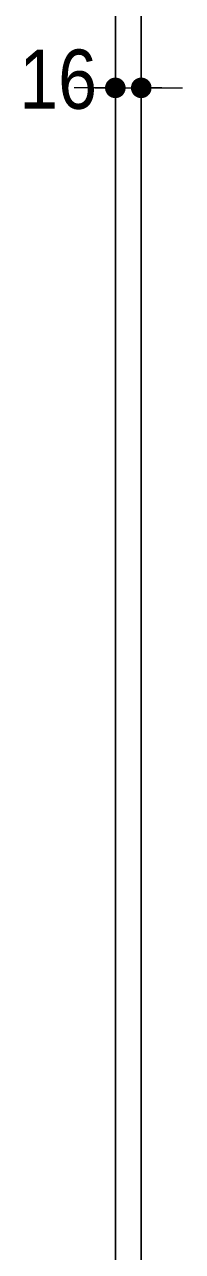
# Model space of a CAD drawing. Units: millimetres, scale not verified. Extents: x -6062 to 6062, y -3045 to 3045.
# Drawn here: x -3131 to -3033, y -700 to 59 of the extents above; entities that cross this region are included whole.
import ezdxf
from ezdxf.enums import TextEntityAlignment as Align

# ---------------------------------------------------------------- set-up
doc = ezdxf.new("R2010")
doc.units = ezdxf.units.MM
doc.header["$LTSCALE"] = 20
doc.header["$PDMODE"] = 32
doc.header["$PDSIZE"] = 10
for name, color, linetype, lineweight in [('0-2_0', 7, 'Continuous', 25), ('0-4_2寸法-2', 7, 'Continuous', 15), ('0-6_3一般', 7, 'Continuous', 15)]:
    doc.layers.add(name, color=color, linetype=linetype, lineweight=lineweight)
doc.layers.add('0-3_Defpoints', color=7, linetype='Continuous')
doc.styles.add('ＭＳ Ｐゴシック', font='')
doc.styles.get('ＭＳ Ｐゴシック').set_extended_font_data('MS PGothic')

# ---------------------------------------------------------------- blocks, each defined once
blk = doc.blocks.new('_Dot')
at = {"layer": '0-2_0'}
blk.add_line((-10, 0), (-20, 0), dxfattribs=at)
for points in [[(0, 0), (-10, 0), (-9.92, 1.25)], [(0, 0), (-9.92, -1.25), (-10, 0)], [(0, 0), (-9.92, 1.25), (-9.69, 2.49)], [(0, 0), (-9.69, -2.49), (-9.92, -1.25)], [(0, 0), (-9.69, 2.49), (-9.3, 3.68)], [(0, 0), (-9.3, -3.68), (-9.69, -2.49)], [(0, 0), (-9.3, 3.68), (-8.76, 4.82)], [(0, 0), (-8.76, -4.82), (-9.3, -3.68)], [(0, 0), (-8.76, 4.82), (-8.09, 5.88)], [(0, 0), (-8.09, -5.88), (-8.76, -4.82)], [(0, 0), (-8.09, 5.88), (-7.29, 6.85)], [(0, 0), (-7.29, -6.85), (-8.09, -5.88)], [(0, 0), (-7.29, 6.85), (-6.37, 7.71)], [(0, 0), (-6.37, -7.71), (-7.29, -6.85)], [(0, 0), (-6.37, 7.71), (-5.36, 8.44)], [(0, 0), (-5.36, -8.44), (-6.37, -7.71)], [(0, 0), (-5.36, 8.44), (-4.26, 9.05)], [(0, 0), (-4.26, -9.05), (-5.36, -8.44)], [(0, 0), (-4.26, 9.05), (-3.09, 9.51)], [(0, 0), (-3.09, -9.51), (-4.26, -9.05)], [(0, 0), (-3.09, 9.51), (-1.87, 9.82)], [(0, 0), (-1.87, -9.82), (-3.09, -9.51)], [(0, 0), (-1.87, 9.82), (-0.63, 9.98)], [(0, 0), (-0.63, -9.98), (-1.87, -9.82)], [(0, 0), (-0.63, 9.98), (0.63, 9.98)], [(0, 0), (0.63, -9.98), (-0.63, -9.98)], [(0, 0), (0.63, 9.98), (1.87, 9.82)], [(0, 0), (1.87, 9.82), (3.09, 9.51)], [(0, 0), (3.09, 9.51), (4.26, 9.05)], [(0, 0), (4.26, 9.05), (5.36, 8.44)], [(0, 0), (5.36, 8.44), (6.37, 7.71)], [(0, 0), (6.37, 7.71), (7.29, 6.85)], [(0, 0), (7.29, 6.85), (8.09, 5.88)], [(0, 0), (8.09, 5.88), (8.76, 4.82)], [(0, 0), (8.76, 4.82), (9.3, 3.68)], [(0, 0), (9.3, 3.68), (9.69, 2.49)], [(0, 0), (9.69, 2.49), (9.92, 1.25)], [(0, 0), (9.92, 1.25), (10, 0)], [(0, 0), (1.87, -9.82), (0.63, -9.98)], [(0, 0), (3.09, -9.51), (1.87, -9.82)], [(0, 0), (4.26, -9.05), (3.09, -9.51)], [(0, 0), (5.36, -8.44), (4.26, -9.05)], [(0, 0), (6.37, -7.71), (5.36, -8.44)], [(0, 0), (7.29, -6.85), (6.37, -7.71)], [(0, 0), (8.09, -5.88), (7.29, -6.85)], [(0, 0), (8.76, -4.82), (8.09, -5.88)], [(0, 0), (9.3, -3.68), (8.76, -4.82)], [(0, 0), (9.69, -2.49), (9.3, -3.68)], [(0, 0), (9.92, -1.25), (9.69, -2.49)], [(0, 0), (10, 0), (9.92, -1.25)]]:
    blk.add_solid(points, dxfattribs=at)
blk = doc.blocks.new('グループ-20')
at = {"layer": '0-6_3一般'}
for p, q in [((-25740, -39750), (-25740, 7190)), ((-25740, 7190), (-25740, -39750)), ((-25420, -39750), (-25420, 7190)), ((-25420, 7190), (-25420, -39750))]:
    blk.add_line(p, q, dxfattribs=at)

msp = doc.modelspace()

# ---------------------------------------------------------------- linework, layer by layer
at = {"layer": '0-3_Defpoints'}
for p in [(-3074.5, 19.43), (-3058.5, 19.43)]:
    msp.add_point(p, dxfattribs=at)
at = {"layer": '0-4_2寸法-2'}
for p, q in [((-3074.5, 39.43), (-3074.3, 39.43)), ((-3058.5, 39.43), (-3058.3, 39.43)), ((-3087.21, 19.43), (-3099.92, 19.43)), ((-3074.5, 19.43), (-3058.5, 19.43)), ((-3045.79, 19.43), (-3033.08, 19.43))]:
    msp.add_line(p, q, dxfattribs=at)

# ---------------------------------------------------------------- block references
at = {"layer": '0-4_2寸法-2', "xscale": 0.6356201, "yscale": 0.6356201}
msp.add_blockref('_Dot', (-3074.5, 19.43), dxfattribs=at)
at = {"layer": '0-4_2寸法-2', "xscale": 0.6356201, "yscale": 0.6356201, "rotation": 180}
msp.add_blockref('_Dot', (-3058.5, 19.43), dxfattribs=at)
at = {"layer": '0-6_3一般', "xscale": 0.05, "yscale": 0.05}
msp.add_blockref('グループ-20', (-1787.5, 0), dxfattribs=at)

# ---------------------------------------------------------------- texts
at = {"layer": '0-4_2寸法-2', "style": 'ＭＳ Ｐゴシック', "width": 0.9}
msp.add_text('16', height=36.66, dxfattribs=at).set_placement((-3133.83, -4.53), align=Align.BOTTOM_LEFT)

doc.saveas('drawing.dxf')
